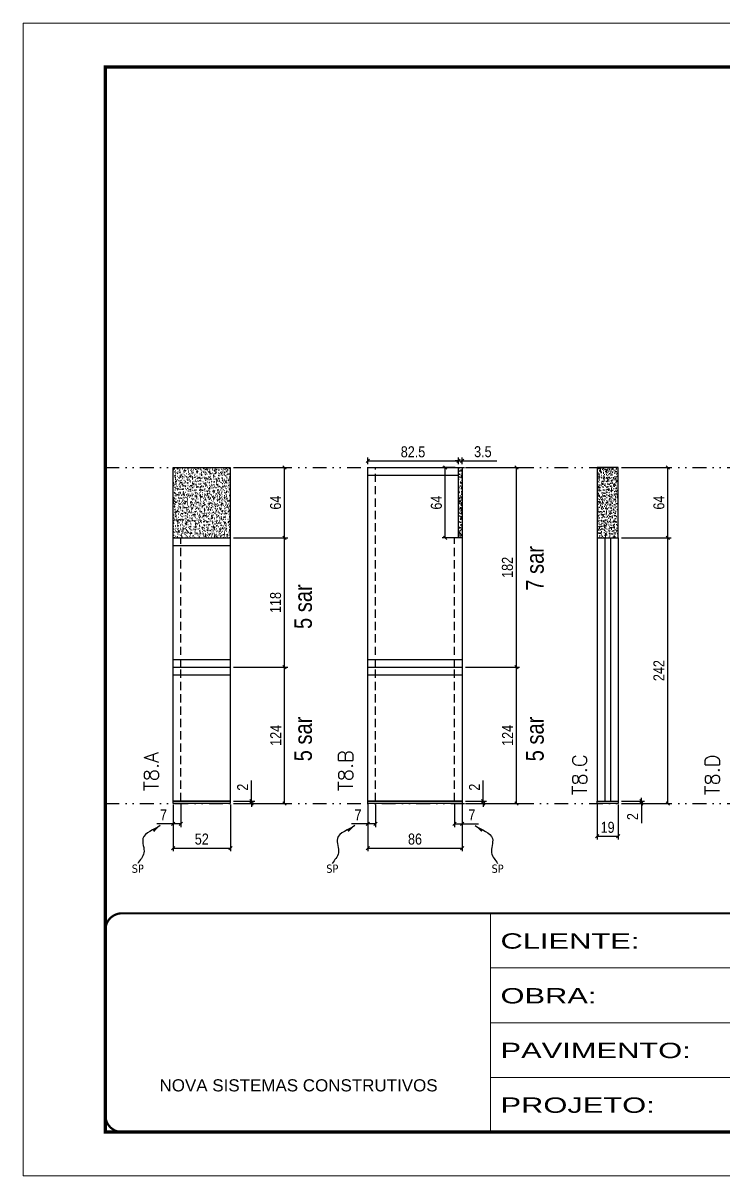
# Model space of a CAD drawing. Extents: x 14400 to 27878, y -21631 to 6985.
# Drawn here: x 19168 to 19807, y -8997 to -7947 of the extents above; entities that cross this region are included whole.
import ezdxf

# ---------------------------------------------------------------- set-up
doc = ezdxf.new("R2010")
doc.units = 0
for name, pattern in [('CONTINUO', [0]), ('DASHED', [0.75, 0.5, -0.25]), ('DIVIDE2', [0.625, 0.25, -0.125, 0, -0.125, 0, -0.125]), ('HIDDEN', [0.375, 0.25, -0.125])]:
    doc.linetypes.add(name, pattern=pattern)
for name, color, linetype in [('COTA', 241, 'Continuous'), ('NOMENCLATURA', 7, 'Continuous'), ('Nível', 160, 'Continuous'), ('Painéis', 200, 'Continuous'), ('SARR_2.2x7', 40, 'Continuous'), ('Sarrafo de Pressão', 42, 'HIDDEN'), ('texto', 7, 'Continuous')]:
    doc.layers.add(name, color=color, linetype=linetype)
for name, color, linetype, lineweight in [('Folhas', 255, 'Continuous', 9), ('SARRAFO DE PRESSAO', 251, 'DASHED', 9), ('Texto Seção', 7, 'Continuous', 15)]:
    doc.layers.add(name, color=color, linetype=linetype, lineweight=lineweight)
doc.styles.add('ARIAL', font='arial.ttf')
doc.styles.add('ARIAL_NARROW', font='ARIALN.TTF', dxfattribs={"height": 0.2})
doc.styles.add('COTA TECNICA', font='techl___.ttf', dxfattribs={"height": 10})
doc.styles.add('COTA TECNICA-50', font='techl___.ttf', dxfattribs={"height": 10})
doc.styles.add('REGUA-120', font='ROMANS.shx', dxfattribs={"height": 15})
doc.styles.get("Standard").update_dxf_attribs({"font": 'arial.ttf'})
doc.styles.add('Tecnologia', font='')
doc.styles.get('Tecnologia').set_extended_font_data('Forgotten Futurist')
doc.dimstyles.new('COTA PAINEL-50', dxfattribs={"dimtxt": 10, "dimasz": 3, "dimexe": 3, "dimexo": 3, "dimgap": 3, "dimtad": 1, "dimdec": 1, "dimzin": 12, "dimdsep": 46, "dimtxsty": 'COTA TECNICA-50', "dimblk1": 'OBLIQUE', "dimblk2": 'OBLIQUE', "dimsah": 1, "dimcen": 0.9, "dimclrd": 4, "dimclre": 4, "dimclrt": 240, "dimadec": 1, "dimazin": 3, "dimtfac": 1, "dimtdec": 1, "dimtmove": 0, "dimatfit": 3, "dimfxl": 1, "dimtolj": 1, "dimtzin": 12, "dimarcsym": 0})
doc.dimstyles.new('PAINEL', dxfattribs={"dimtxt": 10, "dimasz": 3, "dimexe": 3, "dimexo": 3, "dimgap": 3, "dimtad": 1, "dimdec": 1, "dimzin": 12, "dimdsep": 46, "dimtxsty": 'COTA TECNICA', "dimblk1": 'OBLIQUE', "dimblk2": 'OBLIQUE', "dimsah": 1, "dimcen": 0.9, "dimclrd": 4, "dimclre": 4, "dimclrt": 240, "dimadec": 1, "dimazin": 3, "dimtfac": 1, "dimtdec": 1, "dimtmove": 0, "dimatfit": 3, "dimfxl": 1, "dimtolj": 1, "dimtzin": 12, "dimarcsym": 0})
doc.dimstyles.get("Standard").update_dxf_attribs({"dimtxt": 0.18, "dimasz": 0.18, "dimexe": 0.18, "dimexo": 0.0625, "dimgap": 0.09, "dimtad": 0, "dimtih": 1, "dimtoh": 1, "dimdec": 4, "dimzin": 0, "dimdsep": 46, "dimtxsty": 'Standard', "dimcen": 0.09, "dimadec": 0, "dimazin": 0, "dimtfac": 1, "dimtdec": 4, "dimtofl": 0, "dimtmove": 0, "dimatfit": 3, "dimfxl": 1, "dimtolj": 1, "dimtzin": 0, "dimarcsym": 0})

# ---------------------------------------------------------------- blocks, each defined once
blk = doc.blocks.new('9999999999')
at = {"color": 30, "linetype": 'CONTINUO'}
for p, q in [((98564.6, 34230.2), (98564.6, 34429.4)), ((98564.6, 34379.6), (99584, 34379.6)), ((98564.6, 34329.8), (99488, 34329.8)), ((98564.6, 34280), (99488, 34280))]:
    blk.add_line(p, q, dxfattribs=at)
at = {"color": 30, "linetype": 'CONTINUO', "const_width": 2}
blk.add_lwpolyline([(99584, 34230.2), (99584, 34414.4, 0.414214), (99569, 34429.4), (98229, 34429.4, 0.414214), (98214, 34414.4), (98214, 34245.2, 0.414214), (98229, 34230.2), (99584, 34230.2)], format="xyb", dxfattribs=at)
at = {"layer": 'Folhas'}
blk.add_lwpolyline([(98139, 34190.2), (99624, 34190.2), (99624, 35240.2), (98139, 35240.2)], close=True, dxfattribs=at)
at = {"layer": 'Folhas', "color": 30, "const_width": 3}
blk.add_lwpolyline([(98214, 34230.2), (99584, 34230.2), (99584, 35200.2), (98214, 35200.2)], close=True, dxfattribs=at)
at = {"color": 7, "linetype": 'Continuous', "ltscale": 5, "style": 'ARIAL'}
blk.add_text('NOVA SISTEMAS CONSTRUTIVOS', height=11.059, dxfattribs=at).set_placement((98263.2, 34267.2))
at = {"layer": 'Folhas', "color": 7, "style": 'Tecnologia', "width": 1.5}
for s, p in [('CLIENTE:', (98573.7, 34397.2)), ('OBRA:', (98573.7, 34347.3)), ('PAVIMENTO:', (98573.7, 34297.5)), ('PROJETO:', (98573.7, 34247.7))]:
    blk.add_text(s, height=14, dxfattribs=at).set_placement(p)
blk = doc.blocks.new('_Oblique')
at = {"color": 0, "linetype": 'ByBlock', "lineweight": -2}
blk.add_line((-0.5, -0.5), (0.5, 0.5), dxfattribs=at)
blk = doc.blocks.new('*D2607')
at = {"layer": 'COTA', "color": 4, "lineweight": -2, "transparency": 16777216}
for p, q in [((19305.2, -8658.5), (19305.2, -8701.1)), ((19357.2, -8658.5), (19357.2, -8701.1)), ((19305.2, -8698.1), (19357.2, -8698.1))]:
    blk.add_line(p, q, dxfattribs=at)
at = {"layer": 'Defpoints', "color": 0, "transparency": 16777216}
for p in [(19305.2, -8655.5), (19357.2, -8655.5), (19357.2, -8698.1)]:
    blk.add_point(p, dxfattribs=at)
at = {"layer": 'COTA', "color": 4, "lineweight": -2, "transparency": 16777216, "xscale": 3, "yscale": 3, "zscale": 3, "rotation": 180}
blk.add_blockref('_Oblique', (19305.2, -8698.1), dxfattribs=at)
at = {"layer": 'COTA', "color": 4, "lineweight": -2, "transparency": 16777216, "xscale": 3, "yscale": 3, "zscale": 3}
blk.add_blockref('_Oblique', (19357.2, -8698.1), dxfattribs=at)
at = {"layer": 'COTA', "color": 240, "transparency": 16777216, "insert": (19331.2, -8690), "char_height": 10, "attachment_point": 5, "style": 'COTA TECNICA'}
blk.add_mtext('\\A1;52', dxfattribs=at)
blk = doc.blocks.new('*D2608')
at = {"layer": 'COTA', "color": 4, "lineweight": -2, "transparency": 16777216}
for p, q in [((19305.2, -8660.5), (19305.2, -8679)), ((19312.2, -8658.5), (19312.2, -8679)), ((19305.2, -8676), (19290.4, -8676)), ((19312.2, -8676), (19305.2, -8676))]:
    blk.add_line(p, q, dxfattribs=at)
at = {"layer": 'Defpoints', "color": 0, "transparency": 16777216}
for p in [(19305.2, -8657.5), (19312.2, -8655.5), (19305.2, -8676)]:
    blk.add_point(p, dxfattribs=at)
at = {"layer": 'COTA', "color": 4, "lineweight": -2, "transparency": 16777216, "xscale": 3, "yscale": 3, "zscale": 3, "rotation": 180}
blk.add_blockref('_Oblique', (19305.2, -8676), dxfattribs=at)
at = {"layer": 'COTA', "color": 4, "lineweight": -2, "transparency": 16777216, "xscale": 3, "yscale": 3, "zscale": 3}
blk.add_blockref('_Oblique', (19312.2, -8676), dxfattribs=at)
at = {"layer": 'COTA', "color": 240, "transparency": 16777216, "insert": (19296.3, -8667.9), "char_height": 10, "attachment_point": 5, "style": 'COTA TECNICA-50'}
blk.add_mtext('\\A1;7', dxfattribs=at)
blk = doc.blocks.new('*D2609')
at = {"layer": 'COTA', "color": 4, "lineweight": -2, "transparency": 16777216}
for p, q in [((19376.4, -8655.5), (19376.4, -8636.7)), ((19360.2, -8655.5), (19379.4, -8655.5)), ((19360.2, -8657.5), (19379.4, -8657.5)), ((19376.4, -8657.5), (19376.4, -8655.5)), ((19376.4, -8657.5), (19376.4, -8660.5))]:
    blk.add_line(p, q, dxfattribs=at)
at = {"layer": 'Defpoints', "color": 0, "transparency": 16777216}
for p in [(19357.2, -8655.5), (19357.2, -8657.5), (19376.4, -8657.5)]:
    blk.add_point(p, dxfattribs=at)
at = {"layer": 'COTA', "color": 4, "lineweight": -2, "transparency": 16777216, "xscale": 3, "yscale": 3, "zscale": 3}
for p, rotation in [((19376.4, -8655.5), 270), ((19376.4, -8657.5), 90)]:
    blk.add_blockref('_Oblique', p, dxfattribs=dict(at, rotation=rotation))
at = {"layer": 'COTA', "color": 240, "transparency": 16777216, "insert": (19368.4, -8642.7), "char_height": 10, "attachment_point": 5, "rotation": 90, "style": 'COTA TECNICA-50'}
blk.add_mtext('\\A1;2', dxfattribs=at)
blk = doc.blocks.new('*D2610')
at = {"layer": 'COTA', "color": 4, "linetype": 'ByBlock', "lineweight": -2, "transparency": 16777216}
for p, q in [((19360.2, -8533.5), (19409.5, -8533.5)), ((19406.5, -8657.5), (19406.5, -8533.5)), ((19360.2, -8657.5), (19409.5, -8657.5))]:
    blk.add_line(p, q, dxfattribs=at)
at = {"layer": 'Defpoints', "color": 0, "linetype": 'ByBlock', "transparency": 16777216}
for p in [(19357.2, -8533.5), (19406.5, -8533.5), (19357.2, -8657.5)]:
    blk.add_point(p, dxfattribs=at)
at = {"layer": 'COTA', "color": 4, "linetype": 'ByBlock', "lineweight": -2, "transparency": 16777216, "xscale": 3, "yscale": 3, "zscale": 3}
for p, rotation in [((19406.5, -8533.5), 90), ((19406.5, -8657.5), 270)]:
    blk.add_blockref('_Oblique', p, dxfattribs=dict(at, rotation=rotation))
at = {"layer": 'COTA', "color": 240, "linetype": 'ByBlock', "transparency": 16777216, "insert": (19398.5, -8595.5), "char_height": 10, "attachment_point": 5, "rotation": 90, "style": 'COTA TECNICA'}
blk.add_mtext('\\A1;124', dxfattribs=at)
blk = doc.blocks.new('*D2605')
at = {"layer": 'COTA', "color": 4, "linetype": 'ByBlock', "lineweight": -2, "transparency": 16777216}
for p, q in [((19360.2, -8533.5), (19409.5, -8533.5)), ((19406.5, -8657.5), (19406.5, -8533.5)), ((19360.2, -8657.5), (19409.5, -8657.5))]:
    blk.add_line(p, q, dxfattribs=at)
at = {"layer": 'Defpoints', "color": 0, "linetype": 'ByBlock', "transparency": 16777216}
for p in [(19357.2, -8533.5), (19406.5, -8533.5), (19357.2, -8657.5)]:
    blk.add_point(p, dxfattribs=at)
at = {"layer": 'COTA', "color": 4, "linetype": 'ByBlock', "lineweight": -2, "transparency": 16777216, "xscale": 3, "yscale": 3, "zscale": 3}
for p, rotation in [((19406.5, -8533.5), 90), ((19406.5, -8657.5), 270)]:
    blk.add_blockref('_Oblique', p, dxfattribs=dict(at, rotation=rotation))
at = {"layer": 'COTA', "color": 240, "linetype": 'ByBlock', "transparency": 16777216, "insert": (19398.5, -8595.5), "char_height": 10, "attachment_point": 5, "rotation": 90, "style": 'COTA TECNICA'}
blk.add_mtext('\\A1;124', dxfattribs=at)
blk = doc.blocks.new('*D2606')
at = {"layer": 'COTA', "color": 4, "lineweight": -2, "transparency": 16777216}
for p, q in [((19360.2, -8415.5), (19409.5, -8415.5)), ((19406.5, -8533.5), (19406.5, -8415.5)), ((19360.2, -8533.5), (19409.5, -8533.5))]:
    blk.add_line(p, q, dxfattribs=at)
at = {"layer": 'Defpoints', "color": 0, "transparency": 16777216}
for p in [(19357.2, -8415.5), (19406.5, -8415.5), (19357.2, -8533.5)]:
    blk.add_point(p, dxfattribs=at)
at = {"layer": 'COTA', "color": 4, "lineweight": -2, "transparency": 16777216, "xscale": 3, "yscale": 3, "zscale": 3}
for p, rotation in [((19406.5, -8415.5), 90), ((19406.5, -8533.5), 270)]:
    blk.add_blockref('_Oblique', p, dxfattribs=dict(at, rotation=rotation))
at = {"layer": 'COTA', "color": 240, "transparency": 16777216, "insert": (19398.4, -8474.5), "char_height": 10, "attachment_point": 5, "rotation": 90, "style": 'COTA TECNICA'}
blk.add_mtext('\\A1;118', dxfattribs=at)
blk = doc.blocks.new('*D2611')
at = {"layer": 'COTA', "color": 4, "lineweight": -2, "transparency": 16777216}
for p, q in [((19360.2, -8351.5), (19409.5, -8351.5)), ((19406.5, -8415.5), (19406.5, -8351.5)), ((19360.2, -8415.5), (19409.5, -8415.5))]:
    blk.add_line(p, q, dxfattribs=at)
at = {"layer": 'Defpoints', "color": 0, "transparency": 16777216}
for p in [(19357.2, -8351.5), (19406.5, -8351.5), (19357.2, -8415.5)]:
    blk.add_point(p, dxfattribs=at)
at = {"layer": 'COTA', "color": 4, "lineweight": -2, "transparency": 16777216, "xscale": 3, "yscale": 3, "zscale": 3}
for p, rotation in [((19406.5, -8351.5), 90), ((19406.5, -8415.5), 270)]:
    blk.add_blockref('_Oblique', p, dxfattribs=dict(at, rotation=rotation))
at = {"layer": 'COTA', "color": 240, "transparency": 16777216, "insert": (19398.4, -8383.5), "char_height": 10, "attachment_point": 5, "rotation": 90, "style": 'COTA TECNICA'}
blk.add_mtext('\\A1;64', dxfattribs=at)
blk = doc.blocks.new('*D2615')
at = {"layer": 'COTA', "color": 4, "lineweight": -2, "transparency": 16777216}
for p, q in [((19482.3, -8658.5), (19482.3, -8701.1)), ((19568.3, -8658.5), (19568.3, -8701.1)), ((19482.3, -8698.1), (19568.3, -8698.1))]:
    blk.add_line(p, q, dxfattribs=at)
at = {"layer": 'Defpoints', "color": 0, "transparency": 16777216}
for p in [(19482.3, -8655.5), (19568.3, -8655.5), (19568.3, -8698.1)]:
    blk.add_point(p, dxfattribs=at)
at = {"layer": 'COTA', "color": 4, "lineweight": -2, "transparency": 16777216, "xscale": 3, "yscale": 3, "zscale": 3, "rotation": 180}
blk.add_blockref('_Oblique', (19482.3, -8698.1), dxfattribs=at)
at = {"layer": 'COTA', "color": 4, "lineweight": -2, "transparency": 16777216, "xscale": 3, "yscale": 3, "zscale": 3}
blk.add_blockref('_Oblique', (19568.3, -8698.1), dxfattribs=at)
at = {"layer": 'COTA', "color": 240, "transparency": 16777216, "insert": (19525.3, -8690), "char_height": 10, "attachment_point": 5, "style": 'COTA TECNICA'}
blk.add_mtext('\\A1;86', dxfattribs=at)
blk = doc.blocks.new('*D2616')
at = {"layer": 'COTA', "color": 4, "lineweight": -2, "transparency": 16777216}
for p, q in [((19482.3, -8660.5), (19482.3, -8679)), ((19489.3, -8658.5), (19489.3, -8679)), ((19482.3, -8676), (19467.5, -8676)), ((19489.3, -8676), (19482.3, -8676))]:
    blk.add_line(p, q, dxfattribs=at)
at = {"layer": 'Defpoints', "color": 0, "transparency": 16777216}
for p in [(19482.3, -8657.5), (19489.3, -8655.5), (19482.3, -8676)]:
    blk.add_point(p, dxfattribs=at)
at = {"layer": 'COTA', "color": 4, "lineweight": -2, "transparency": 16777216, "xscale": 3, "yscale": 3, "zscale": 3, "rotation": 180}
blk.add_blockref('_Oblique', (19482.3, -8676), dxfattribs=at)
at = {"layer": 'COTA', "color": 4, "lineweight": -2, "transparency": 16777216, "xscale": 3, "yscale": 3, "zscale": 3}
blk.add_blockref('_Oblique', (19489.3, -8676), dxfattribs=at)
at = {"layer": 'COTA', "color": 240, "transparency": 16777216, "insert": (19473.4, -8667.9), "char_height": 10, "attachment_point": 5, "style": 'COTA TECNICA-50'}
blk.add_mtext('\\A1;7', dxfattribs=at)
blk = doc.blocks.new('*D2617')
at = {"layer": 'COTA', "color": 4, "lineweight": -2, "transparency": 16777216}
for p, q in [((19587.5, -8655.5), (19587.5, -8636.7)), ((19571.3, -8655.5), (19590.5, -8655.5)), ((19571.3, -8657.5), (19590.5, -8657.5)), ((19587.5, -8657.5), (19587.5, -8655.5)), ((19587.5, -8657.5), (19587.5, -8660.5))]:
    blk.add_line(p, q, dxfattribs=at)
at = {"layer": 'Defpoints', "color": 0, "transparency": 16777216}
for p in [(19568.3, -8655.5), (19568.3, -8657.5), (19587.5, -8657.5)]:
    blk.add_point(p, dxfattribs=at)
at = {"layer": 'COTA', "color": 4, "lineweight": -2, "transparency": 16777216, "xscale": 3, "yscale": 3, "zscale": 3}
for p, rotation in [((19587.5, -8655.5), 270), ((19587.5, -8657.5), 90)]:
    blk.add_blockref('_Oblique', p, dxfattribs=dict(at, rotation=rotation))
at = {"layer": 'COTA', "color": 240, "transparency": 16777216, "insert": (19579.5, -8642.7), "char_height": 10, "attachment_point": 5, "rotation": 90, "style": 'COTA TECNICA-50'}
blk.add_mtext('\\A1;2', dxfattribs=at)
blk = doc.blocks.new('*D2618')
at = {"layer": 'COTA', "color": 4, "linetype": 'ByBlock', "lineweight": -2, "transparency": 16777216}
for p, q in [((19571.3, -8533.5), (19620.6, -8533.5)), ((19617.6, -8657.5), (19617.6, -8533.5)), ((19571.3, -8657.5), (19620.6, -8657.5))]:
    blk.add_line(p, q, dxfattribs=at)
at = {"layer": 'Defpoints', "color": 0, "linetype": 'ByBlock', "transparency": 16777216}
for p in [(19568.3, -8533.5), (19617.6, -8533.5), (19568.3, -8657.5)]:
    blk.add_point(p, dxfattribs=at)
at = {"layer": 'COTA', "color": 4, "linetype": 'ByBlock', "lineweight": -2, "transparency": 16777216, "xscale": 3, "yscale": 3, "zscale": 3}
for p, rotation in [((19617.6, -8533.5), 90), ((19617.6, -8657.5), 270)]:
    blk.add_blockref('_Oblique', p, dxfattribs=dict(at, rotation=rotation))
at = {"layer": 'COTA', "color": 240, "linetype": 'ByBlock', "transparency": 16777216, "insert": (19609.6, -8595.5), "char_height": 10, "attachment_point": 5, "rotation": 90, "style": 'COTA TECNICA'}
blk.add_mtext('\\A1;124', dxfattribs=at)
blk = doc.blocks.new('*D2613')
at = {"layer": 'COTA', "color": 4, "linetype": 'ByBlock', "lineweight": -2, "transparency": 16777216}
for p, q in [((19571.3, -8533.5), (19620.6, -8533.5)), ((19617.6, -8657.5), (19617.6, -8533.5)), ((19571.3, -8657.5), (19620.6, -8657.5))]:
    blk.add_line(p, q, dxfattribs=at)
at = {"layer": 'Defpoints', "color": 0, "linetype": 'ByBlock', "transparency": 16777216}
for p in [(19568.3, -8533.5), (19617.6, -8533.5), (19568.3, -8657.5)]:
    blk.add_point(p, dxfattribs=at)
at = {"layer": 'COTA', "color": 4, "linetype": 'ByBlock', "lineweight": -2, "transparency": 16777216, "xscale": 3, "yscale": 3, "zscale": 3}
for p, rotation in [((19617.6, -8533.5), 90), ((19617.6, -8657.5), 270)]:
    blk.add_blockref('_Oblique', p, dxfattribs=dict(at, rotation=rotation))
at = {"layer": 'COTA', "color": 240, "linetype": 'ByBlock', "transparency": 16777216, "insert": (19609.6, -8595.5), "char_height": 10, "attachment_point": 5, "rotation": 90, "style": 'COTA TECNICA'}
blk.add_mtext('\\A1;124', dxfattribs=at)
blk = doc.blocks.new('*D2614')
at = {"layer": 'COTA', "color": 4, "lineweight": -2, "transparency": 16777216}
for p, q in [((19571.3, -8351.5), (19620.6, -8351.5)), ((19617.6, -8533.5), (19617.6, -8351.5)), ((19571.3, -8533.5), (19620.6, -8533.5))]:
    blk.add_line(p, q, dxfattribs=at)
at = {"layer": 'Defpoints', "color": 0, "transparency": 16777216}
for p in [(19568.3, -8351.5), (19617.6, -8351.5), (19568.3, -8533.5)]:
    blk.add_point(p, dxfattribs=at)
at = {"layer": 'COTA', "color": 4, "lineweight": -2, "transparency": 16777216, "xscale": 3, "yscale": 3, "zscale": 3}
for p, rotation in [((19617.6, -8351.5), 90), ((19617.6, -8533.5), 270)]:
    blk.add_blockref('_Oblique', p, dxfattribs=dict(at, rotation=rotation))
at = {"layer": 'COTA', "color": 240, "transparency": 16777216, "insert": (19609.5, -8442.5), "char_height": 10, "attachment_point": 5, "rotation": 90, "style": 'COTA TECNICA'}
blk.add_mtext('\\A1;182', dxfattribs=at)
blk = doc.blocks.new('*D2612')
at = {"layer": 'COTA', "color": 4, "lineweight": -2, "transparency": 16777216}
for p, q in [((19561.3, -8658.5), (19561.3, -8679)), ((19568.3, -8660.5), (19568.3, -8679)), ((19561.3, -8676), (19568.3, -8676)), ((19568.3, -8676), (19583, -8676))]:
    blk.add_line(p, q, dxfattribs=at)
at = {"layer": 'Defpoints', "color": 0, "transparency": 16777216}
for p in [(19561.3, -8655.5), (19568.3, -8657.5), (19568.3, -8676)]:
    blk.add_point(p, dxfattribs=at)
at = {"layer": 'COTA', "color": 4, "lineweight": -2, "transparency": 16777216, "xscale": 3, "yscale": 3, "zscale": 3, "rotation": 180}
blk.add_blockref('_Oblique', (19561.3, -8676), dxfattribs=at)
at = {"layer": 'COTA', "color": 4, "lineweight": -2, "transparency": 16777216, "xscale": 3, "yscale": 3, "zscale": 3}
blk.add_blockref('_Oblique', (19568.3, -8676), dxfattribs=at)
at = {"layer": 'COTA', "color": 240, "transparency": 16777216, "insert": (19577.1, -8667.9), "char_height": 10, "attachment_point": 5, "style": 'COTA TECNICA-50'}
blk.add_mtext('\\A1;7', dxfattribs=at)
blk = doc.blocks.new('*D2622')
at = {"layer": 'COTA', "color": 4, "lineweight": -2, "transparency": 16777216}
for p, q in [((19691.2, -8658.5), (19691.2, -8690.4)), ((19710.2, -8658.5), (19710.2, -8690.4)), ((19691.2, -8687.4), (19710.2, -8687.4))]:
    blk.add_line(p, q, dxfattribs=at)
at = {"layer": 'Defpoints', "color": 0, "transparency": 16777216}
for p in [(19691.2, -8655.5), (19710.2, -8655.5), (19710.2, -8687.4)]:
    blk.add_point(p, dxfattribs=at)
at = {"layer": 'COTA', "color": 4, "lineweight": -2, "transparency": 16777216, "xscale": 3, "yscale": 3, "zscale": 3, "rotation": 180}
blk.add_blockref('_Oblique', (19691.2, -8687.4), dxfattribs=at)
at = {"layer": 'COTA', "color": 4, "lineweight": -2, "transparency": 16777216, "xscale": 3, "yscale": 3, "zscale": 3}
blk.add_blockref('_Oblique', (19710.2, -8687.4), dxfattribs=at)
at = {"layer": 'COTA', "color": 240, "transparency": 16777216, "insert": (19700.7, -8679.3), "char_height": 10, "attachment_point": 5, "style": 'COTA TECNICA'}
blk.add_mtext('\\A1;19', dxfattribs=at)
blk = doc.blocks.new('*D2623')
at = {"layer": 'COTA', "color": 4, "lineweight": -2, "transparency": 16777216}
for p, q in [((19713.2, -8655.5), (19734.4, -8655.5)), ((19713.2, -8657.5), (19734.4, -8657.5)), ((19731.4, -8655.5), (19731.4, -8652.5)), ((19731.4, -8655.5), (19731.4, -8657.5)), ((19731.4, -8657.5), (19731.4, -8675.6))]:
    blk.add_line(p, q, dxfattribs=at)
at = {"layer": 'Defpoints', "color": 0, "transparency": 16777216}
for p in [(19710.2, -8655.5), (19710.2, -8657.5), (19731.4, -8655.5)]:
    blk.add_point(p, dxfattribs=at)
at = {"layer": 'COTA', "color": 4, "lineweight": -2, "transparency": 16777216, "xscale": 3, "yscale": 3, "zscale": 3}
for p, rotation in [((19731.4, -8655.5), 270), ((19731.4, -8657.5), 90)]:
    blk.add_blockref('_Oblique', p, dxfattribs=dict(at, rotation=rotation))
at = {"layer": 'COTA', "color": 240, "transparency": 16777216, "insert": (19723.4, -8669.5), "char_height": 10, "attachment_point": 5, "rotation": 90, "style": 'COTA TECNICA-50'}
blk.add_mtext('\\A1;2', dxfattribs=at)
blk = doc.blocks.new('*D2624')
at = {"layer": 'COTA', "color": 4, "lineweight": -2, "transparency": 16777216}
for p, q in [((19713.2, -8415.5), (19758.5, -8415.5)), ((19755.5, -8657.5), (19755.5, -8415.5)), ((19713.2, -8657.5), (19758.5, -8657.5))]:
    blk.add_line(p, q, dxfattribs=at)
at = {"layer": 'Defpoints', "color": 0, "transparency": 16777216}
for p in [(19710.2, -8415.5), (19755.5, -8415.5), (19710.2, -8657.5)]:
    blk.add_point(p, dxfattribs=at)
at = {"layer": 'COTA', "color": 4, "lineweight": -2, "transparency": 16777216, "xscale": 3, "yscale": 3, "zscale": 3}
for p, rotation in [((19755.5, -8415.5), 90), ((19755.5, -8657.5), 270)]:
    blk.add_blockref('_Oblique', p, dxfattribs=dict(at, rotation=rotation))
at = {"layer": 'COTA', "color": 240, "transparency": 16777216, "insert": (19747.4, -8536.5), "char_height": 10, "attachment_point": 5, "rotation": 90, "style": 'COTA TECNICA-50'}
blk.add_mtext('\\A1;242', dxfattribs=at)
blk = doc.blocks.new('*D2626')
at = {"layer": 'COTA', "color": 4, "lineweight": -2, "transparency": 16777216}
for p, q in [((19713.2, -8351.5), (19758.5, -8351.5)), ((19755.5, -8415.5), (19755.5, -8351.5)), ((19713.2, -8415.5), (19758.5, -8415.5))]:
    blk.add_line(p, q, dxfattribs=at)
at = {"layer": 'Defpoints', "color": 0, "transparency": 16777216}
for p in [(19710.2, -8351.5), (19755.5, -8351.5), (19710.2, -8415.5)]:
    blk.add_point(p, dxfattribs=at)
at = {"layer": 'COTA', "color": 4, "lineweight": -2, "transparency": 16777216, "xscale": 3, "yscale": 3, "zscale": 3}
for p, rotation in [((19755.5, -8351.5), 90), ((19755.5, -8415.5), 270)]:
    blk.add_blockref('_Oblique', p, dxfattribs=dict(at, rotation=rotation))
at = {"layer": 'COTA', "color": 240, "transparency": 16777216, "insert": (19747.4, -8383.5), "char_height": 10, "attachment_point": 5, "rotation": 90, "style": 'COTA TECNICA'}
blk.add_mtext('\\A1;64', dxfattribs=at)
blk = doc.blocks.new('*D3101')
at = {"layer": 'COTA', "color": 4, "lineweight": -2, "transparency": 16777216}
for p, q in [((19561.8, -8351.5), (19549.9, -8351.5)), ((19552.9, -8415.5), (19552.9, -8351.5)), ((19561.8, -8415.5), (19549.9, -8415.5))]:
    blk.add_line(p, q, dxfattribs=at)
at = {"layer": 'Defpoints', "color": 0, "transparency": 16777216}
for p in [(19552.9, -8351.5), (19564.8, -8351.5), (19564.8, -8415.5)]:
    blk.add_point(p, dxfattribs=at)
at = {"layer": 'COTA', "color": 4, "lineweight": -2, "transparency": 16777216, "xscale": 3, "yscale": 3, "zscale": 3}
for p, rotation in [((19552.9, -8351.5), 90), ((19552.9, -8415.5), 270)]:
    blk.add_blockref('_Oblique', p, dxfattribs=dict(at, rotation=rotation))
at = {"layer": 'COTA', "color": 240, "transparency": 16777216, "insert": (19544.8, -8383.5), "char_height": 10, "attachment_point": 5, "rotation": 90, "style": 'COTA TECNICA'}
blk.add_mtext('\\A1;64', dxfattribs=at)
blk = doc.blocks.new('*D3102')
at = {"layer": 'COTA', "color": 4, "lineweight": -2, "transparency": 16777216}
for p, q in [((19482.3, -8348.5), (19482.3, -8342.5)), ((19482.3, -8345.5), (19564.8, -8345.5)), ((19564.8, -8348.5), (19564.8, -8342.5))]:
    blk.add_line(p, q, dxfattribs=at)
at = {"layer": 'Defpoints', "color": 0, "transparency": 16777216}
for p in [(19564.8, -8345.5), (19482.3, -8351.5), (19564.8, -8351.5)]:
    blk.add_point(p, dxfattribs=at)
at = {"layer": 'COTA', "color": 4, "lineweight": -2, "transparency": 16777216, "xscale": 3, "yscale": 3, "zscale": 3, "rotation": 180}
blk.add_blockref('_Oblique', (19482.3, -8345.5), dxfattribs=at)
at = {"layer": 'COTA', "color": 4, "lineweight": -2, "transparency": 16777216, "xscale": 3, "yscale": 3, "zscale": 3}
blk.add_blockref('_Oblique', (19564.8, -8345.5), dxfattribs=at)
at = {"layer": 'COTA', "color": 240, "transparency": 16777216, "insert": (19523.5, -8337.3), "char_height": 10, "attachment_point": 5, "style": 'COTA TECNICA'}
blk.add_mtext('\\A1;82.5', dxfattribs=at)
blk = doc.blocks.new('*D3103')
at = {"layer": 'COTA', "color": 4, "lineweight": -2, "transparency": 16777216}
for p, q in [((19564.8, -8345.5), (19561.8, -8345.5)), ((19564.8, -8348.5), (19564.8, -8342.5)), ((19564.8, -8345.5), (19568.3, -8345.5)), ((19568.3, -8348.5), (19568.3, -8342.5)), ((19568.3, -8345.5), (19599.9, -8345.5))]:
    blk.add_line(p, q, dxfattribs=at)
at = {"layer": 'Defpoints', "color": 0, "transparency": 16777216}
for p in [(19568.3, -8345.5), (19564.8, -8351.5), (19568.3, -8351.5)]:
    blk.add_point(p, dxfattribs=at)
at = {"layer": 'COTA', "color": 4, "lineweight": -2, "transparency": 16777216, "xscale": 3, "yscale": 3, "zscale": 3}
blk.add_blockref('_Oblique', (19564.8, -8345.5), dxfattribs=at)
at = {"layer": 'COTA', "color": 4, "lineweight": -2, "transparency": 16777216, "xscale": 3, "yscale": 3, "zscale": 3, "rotation": 180}
blk.add_blockref('_Oblique', (19568.3, -8345.5), dxfattribs=at)
at = {"layer": 'COTA', "color": 240, "transparency": 16777216, "insert": (19587.1, -8337.2), "char_height": 10, "attachment_point": 5, "style": 'COTA TECNICA'}
blk.add_mtext('\\A1;3.5', dxfattribs=at)

msp = doc.modelspace()

# ---------------------------------------------------------------- hatches: boundary and pattern name
at = {"layer": 'COTA'}
h = msp.add_hatch(dxfattribs=at)
h.set_pattern_fill('AR-CONC', color=256, scale=0.03)
h.set_pattern_definition([(50, (3621.9685, 0), (5.4655401, -0.4781726), [0.5715, -6.2865]), (355, (3621.9685, 0), (-1.0573026, 5.7317054), [0.4572, -5.0292175]), (100.451445, (3622.424, -0.04), (4.4082374, 5.2535326), [0.4857003, -5.3427073]), (46.1842, (3621.9685, 1.524), (8.1323712, -1.2612698), [0.85725, -9.42975]), (96.63556, (3622.646, 1.419), (7.122124, 7.4227837), [0.7285507, -8.0140682]), (351.18415, (3621.9685, 1.524), (7.122124, 7.4227837), [0.685799, -7.543792]), (21, (3622.7305, 1.143), (4.5484317, -3.067956), [0.5715, -6.2865]), (326, (3622.7305, 1.143), (1.8540609, 5.525639), [0.4572, -5.0292]), (71.451445, (3623.1095, 0.8873), (6.4024926, 2.457683), [0.4857003, -5.3426981]), (37.5, (3621.9685, 0), (0.0926581, 2.53665117), [0, -4.96824, 0, -5.1054, 0, -5.04825]), (7.5, (3621.9685, 0), (2.00458988, 3.00541724), [0, -2.91084, 0, -4.85394, 0, -1.92405]), (327.5, (3620.2692, 0), (4.06771786, -0.17186232), [0, -1.905, 0, -5.9436, 0, -7.8867]), (317.5, (3619.5072, 0), (4.44387544, 0.7627947), [0, -2.4765, 0, -3.94716, 0, -5.6007])])
h.paths.add_polyline_path([(19305.173, -8415.466), (19357.173, -8415.466), (19357.173, -8351.466), (19305.173, -8351.466)])
h = msp.add_hatch(dxfattribs=at)
h.set_pattern_fill('AR-CONC', color=256, scale=0.03)
h.paths.add_polyline_path([(19568.265, -8351.466), (19564.767, -8351.466), (19564.767, -8415.366), (19568.265, -8415.366)])
h = msp.add_hatch(dxfattribs=at)
h.set_pattern_fill('AR-CONC', color=256, scale=0.03)
h.set_pattern_definition([(50, (4238.815, -11440.751), (5.4655401, -0.4781726), [0.5715, -6.2865]), (355, (4238.815, -11440.751), (-1.0573026, 5.7317054), [0.4572, -5.0292175]), (100.451445, (4239.2703, -11440.791), (4.4082374, 5.2535326), [0.4857003, -5.3427073]), (46.1842, (4238.815, -11439.227), (8.1323712, -1.2612698), [0.85725, -9.42975]), (96.63556, (4239.4926, -11439.332), (7.122124, 7.4227837), [0.7285507, -8.0140682]), (351.18415, (4238.815, -11439.227), (7.122124, 7.4227837), [0.685799, -7.543792]), (21, (4239.577, -11439.608), (4.5484317, -3.067956), [0.5715, -6.2865]), (326, (4239.577, -11439.608), (1.8540609, 5.525639), [0.4572, -5.0292]), (71.451445, (4239.956, -11439.864), (6.4024926, 2.457683), [0.4857003, -5.3426981]), (37.5, (4238.8149, -11440.751), (0.0926581, 2.53665117), [0, -4.96824, 0, -5.1054, 0, -5.04825]), (7.5, (4238.8149, -11440.751), (2.00458988, 3.00541724), [0, -2.91084, 0, -4.85394, 0, -1.92405]), (327.5, (4237.1156, -11440.751), (4.06771786, -0.17186232), [0, -1.905, 0, -5.9436, 0, -7.8867]), (317.5, (4236.3536, -11440.751), (4.44387544, 0.7627947), [0, -2.4765, 0, -3.94716, 0, -5.6007])])
h.paths.add_polyline_path([(19710.249, -8351.466), (19691.249, -8351.466), (19691.249, -8415.466), (19710.249, -8415.466)])

# ---------------------------------------------------------------- linework, layer by layer
for p, q in [((19305.173, -8415.466), (19305.173, -8351.466)), ((19305.173, -8351.466), (19357.173, -8351.466)), ((19357.173, -8351.466), (19357.173, -8415.466)), ((19564.767, -8351.466), (19568.265, -8351.466)), ((19568.265, -8351.466), (19568.265, -8415.366))]:
    msp.add_line(p, q, dxfattribs=at)
msp.add_lwpolyline([(19691.249, -8415.466), (19710.249, -8415.466), (19710.249, -8351.466), (19691.249, -8351.466)], close=True, dxfattribs=at)
at = {"layer": 'Nível', "color": 4, "linetype": 'DIVIDE2', "ltscale": 50}
for p, q in [((19243.467, -8351.466), (20613.467, -8351.466)), ((19243.467, -8657.466), (20613.467, -8657.466))]:
    msp.add_line(p, q, dxfattribs=at)
at = {"layer": 'Painéis'}
for p, q in [((19482.265, -8655.466), (19482.265, -8351.466)), ((19482.265, -8351.466), (19564.767, -8351.466)), ((19564.767, -8351.466), (19564.767, -8415.476)), ((19305.173, -8655.466), (19305.173, -8415.466)), ((19305.173, -8415.466), (19357.173, -8415.466)), ((19357.173, -8415.466), (19357.173, -8655.466)), ((19561.265, -8415.366), (19568.265, -8415.366)), ((19568.265, -8415.366), (19568.265, -8655.466)), ((19691.249, -8415.466), (19691.249, -8655.466)), ((19691.249, -8415.466), (19710.249, -8415.466)), ((19710.249, -8415.466), (19710.249, -8655.466)), ((19305.173, -8533.466), (19357.173, -8533.466)), ((19482.265, -8533.466), (19568.265, -8533.466)), ((19357.173, -8655.466), (19305.173, -8655.466)), ((19568.265, -8655.466), (19482.265, -8655.466)), ((19691.249, -8655.466), (19710.249, -8655.466)), ((19691.249, -8657.466), (19691.249, -8655.466)), ((19710.249, -8657.466), (19691.249, -8657.466)), ((19710.249, -8655.466), (19710.249, -8657.466))]:
    msp.add_line(p, q, dxfattribs=at)
for points in [[(19305.173, -8655.466), (19357.173, -8655.466), (19357.173, -8657.466), (19305.173, -8657.466)], [(19482.265, -8655.466), (19568.265, -8655.466), (19568.265, -8657.466), (19482.265, -8657.466)]]:
    msp.add_lwpolyline(points, close=True, dxfattribs=at)
at = {"layer": 'SARR_2.2x7'}
for p, q in [((19482.265, -8358.466), (19564.767, -8358.576)), ((19698.249, -8415.466), (19698.249, -8655.466)), ((19703.249, -8415.466), (19703.249, -8655.466)), ((19305.173, -8422.466), (19357.173, -8422.466)), ((19305.173, -8526.466), (19357.173, -8526.466)), ((19482.265, -8526.466), (19568.265, -8526.466)), ((19305.173, -8540.466), (19357.173, -8540.466)), ((19482.265, -8540.466), (19568.265, -8540.466))]:
    msp.add_line(p, q, dxfattribs=at)
at = {"layer": 'Sarrafo de Pressão', "ltscale": 30}
for p, q in [((19489.265, -8533.466), (19489.265, -8351.466)), ((19312.173, -8533.466), (19312.173, -8415.466)), ((19561.265, -8533.466), (19561.265, -8415.366)), ((19312.173, -8655.466), (19312.173, -8533.466)), ((19489.265, -8655.466), (19489.265, -8533.466)), ((19561.265, -8655.466), (19561.265, -8533.466))]:
    msp.add_line(p, q, dxfattribs=at)

# ---------------------------------------------------------------- block references
at = {"layer": 'SARRAFO DE PRESSAO', "color": 6, "linetype": 'ByBlock'}
msp.add_blockref('9999999999', (-78970.511, -43186.954), dxfattribs=at)

# ---------------------------------------------------------------- texts
at = {"layer": 'NOMENCLATURA', "style": 'ARIAL_NARROW'}
for s, p in [('7 sar', (19642.508, -8463.771)), ('5 sar', (19431.416, -8498.63)), ('5 sar', (19431.416, -8619.142)), ('5 sar', (19642.508, -8619.142))]:
    msp.add_text(s, height=16, rotation=90, dxfattribs=at).set_placement(p)
at = {"layer": 'texto', "color": 0, "char_height": 7.5, "attachment_point": 5}
for insert in [(19272.925, -8716.957), (19450.017, -8716.957), (19600.512, -8716.957)]:
    msp.add_mtext('{\\fTahoma|b0|i0|c0|p34;\\C4;SP}', dxfattribs=dict(at, insert=insert))
at = {"layer": 'Texto Seção', "char_height": 13, "attachment_point": 7, "rotation": 90, "style": 'REGUA-120'}
for s, insert, width in [('T8.A', (19291.702, -8646.215), 285.32988), ('T8.B', (19468.794, -8646.215), 285.32988), ('T8.C', (19681.798, -8650.054), 370.6998), ('T8.D', (19802.619, -8650.054), 370.6998)]:
    msp.add_mtext(s, dxfattribs=dict(at, insert=insert, width=width))

# ---------------------------------------------------------------- dimensions: what is measured, and where the dimension line sits
at = {"layer": 'COTA'}
for base, p1, p2, picture, middle in [((19564.767, -8345.459), (19482.265, -8351.466), (19564.767, -8351.466), '*D3102', (19523.516, -8337.328)), ((19568.265, -8345.459), (19564.767, -8351.466), (19568.265, -8351.466), '*D3103', (19587.068, -8337.24))]:
    dim = msp.add_linear_dim(base=base, p1=p1, p2=p2, dimstyle='PAINEL', dxfattribs=at)
    dim.commit()
    dim.dimension.update_dxf_attribs({"geometry": picture, "text_midpoint": middle})
for base, p1, p2, angle, dimstyle, picture, middle in [((19406.54, -8351.466), (19357.173, -8415.466), (19357.173, -8351.466), 90, 'PAINEL', '*D2611', (19398.438, -8383.466)), ((19552.94, -8351.466), (19564.767, -8415.476), (19564.767, -8351.466), 90, 'PAINEL', '*D3101', (19544.838, -8383.471)), ((19617.632, -8351.466), (19568.265, -8533.466), (19568.265, -8351.466), 90, 'PAINEL', '*D2614', (19609.537, -8442.466)), ((19755.459, -8351.466), (19710.249, -8415.466), (19710.249, -8351.466), 90, 'PAINEL', '*D2626', (19747.357, -8383.466)), ((19406.54, -8415.466), (19357.173, -8533.466), (19357.173, -8415.466), 90, 'PAINEL', '*D2606', (19398.445, -8474.466)), ((19755.459, -8415.466), (19710.249, -8657.466), (19710.249, -8415.466), 90, 'COTA PAINEL-50', '*D2624', (19747.386, -8536.466)), ((19305.173, -8675.976), (19312.173, -8655.466), (19305.173, -8657.466), 180, 'COTA PAINEL-50', '*D2608', (19296.307, -8667.903)), ((19482.265, -8675.976), (19489.265, -8655.466), (19482.265, -8657.466), 180, 'COTA PAINEL-50', '*D2616', (19473.399, -8667.903)), ((19568.265, -8675.976), (19561.265, -8655.466), (19568.265, -8657.466), 0, 'COTA PAINEL-50', '*D2612', (19577.13, -8667.903))]:
    dim = msp.add_linear_dim(base=base, p1=p1, p2=p2, angle=angle, dimstyle=dimstyle, dxfattribs=at)
    dim.commit()
    dim.dimension.update_dxf_attribs({"geometry": picture, "text_midpoint": middle})
at = {"layer": 'COTA', "linetype": 'ByBlock'}
for p1, p2, picture, middle in [((19357.173, -8657.466), (19357.173, -8533.466), '*D2610', (19398.467, -8595.466)), ((19357.173, -8657.466), (19357.173, -8533.466), '*D2605', (19398.467, -8595.466)), ((19568.265, -8657.466), (19568.265, -8533.466), '*D2618', (19609.559, -8595.466)), ((19568.265, -8657.466), (19568.265, -8533.466), '*D2613', (19609.559, -8595.466))]:
    dim = msp.add_aligned_dim(p1=p1, p2=p2, distance=-49.367, dimstyle='PAINEL', dxfattribs=at)
    dim.commit()
    dim.dimension.update_dxf_attribs({"geometry": picture, "text_midpoint": middle})
at = {"layer": 'COTA'}
for base, p1, p2, picture, middle in [((19376.431, -8657.466), (19357.173, -8655.466), (19357.173, -8657.466), '*D2609', (19376.431, -8642.719)), ((19587.523, -8657.466), (19568.265, -8655.466), (19568.265, -8657.466), '*D2617', (19587.523, -8642.719)), ((19731.442, -8655.466), (19710.249, -8657.466), (19710.249, -8655.466), '*D2623', (19731.442, -8669.522))]:
    dim = msp.add_linear_dim(base=base, p1=p1, p2=p2, angle=90, dimstyle='COTA PAINEL-50', dxfattribs=at)
    dim.commit()
    dim.dimension.update_dxf_attribs({"geometry": picture, "text_midpoint": middle, "dimtype": 160})
for base, p1, p2, picture, middle in [((19357.173, -8698.144), (19305.173, -8655.466), (19357.173, -8655.466), '*D2607', (19331.173, -8690.034)), ((19568.265, -8698.144), (19482.265, -8655.466), (19568.265, -8655.466), '*D2615', (19525.265, -8690.02)), ((19710.249, -8687.36), (19691.249, -8655.466), (19710.249, -8655.466), '*D2622', (19700.749, -8679.272))]:
    dim = msp.add_linear_dim(base=base, p1=p1, p2=p2, dimstyle='PAINEL', override={"dimarcsym": 2}, dxfattribs=at)
    dim.commit()
    dim.dimension.update_dxf_attribs({"geometry": picture, "text_midpoint": middle})

# ---------------------------------------------------------------- leaders
at = {"layer": 'COTA', "path_type": 1}
for points in [[(19293.344, -8677.647), (19277.558, -8689.482), (19278.483, -8702.488), (19272.931, -8712.27)], [(19470.436, -8677.647), (19454.651, -8689.482), (19455.576, -8702.488), (19450.023, -8712.27)], [(19580.094, -8677.647), (19595.879, -8689.482), (19594.954, -8702.488), (19600.507, -8712.27)]]:
    msp.add_leader(points, dimstyle='Standard', override={"dimasz": 8}, dxfattribs=at)

doc.saveas('drawing.dxf')
